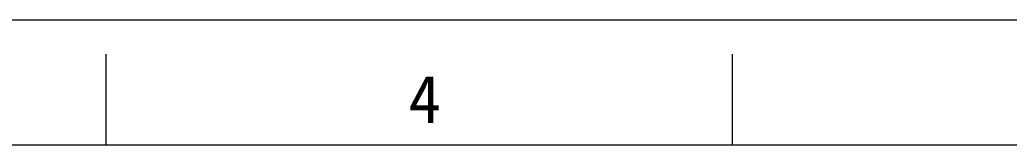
# Model space of a CAD drawing. Header units: millimetres. Extents: x 3350 to 4191, y 133 to 728.
# Drawn here: x 3656.1 to 3814.2, y 707.7 to 727.8 of the extents above; entities that cross this region are included whole.
import ezdxf

# ---------------------------------------------------------------- set-up
doc = ezdxf.new("R2010")
doc.units = ezdxf.units.MM
doc.layers.add('FORM', color=7, linetype='Continuous', lineweight=13)

msp = doc.modelspace()

# ---------------------------------------------------------------- linework, layer by layer
at = {"layer": 'FORM', "color": 7, "linetype": 'Continuous'}
for p, q in [((3349.51, 727.75), (4190.51, 727.75)), ((3669.89, 707.73), (3669.89, 722.28)), ((3770.01, 707.73), (3770.01, 722.28)), ((4170.49, 707.73), (3369.53, 707.73))]:
    msp.add_line(p, q, dxfattribs=at)

# ---------------------------------------------------------------- texts
at = {"layer": 'FORM', "color": 7, "linetype": 'Continuous', "insert": (3720.8, 715.07), "char_height": 7.63, "attachment_point": 5}
msp.add_mtext_dynamic_manual_height_columns('4', width=50.0595, gutter_width=12.51, heights=[0], dxfattribs=at)

doc.saveas('drawing.dxf')
